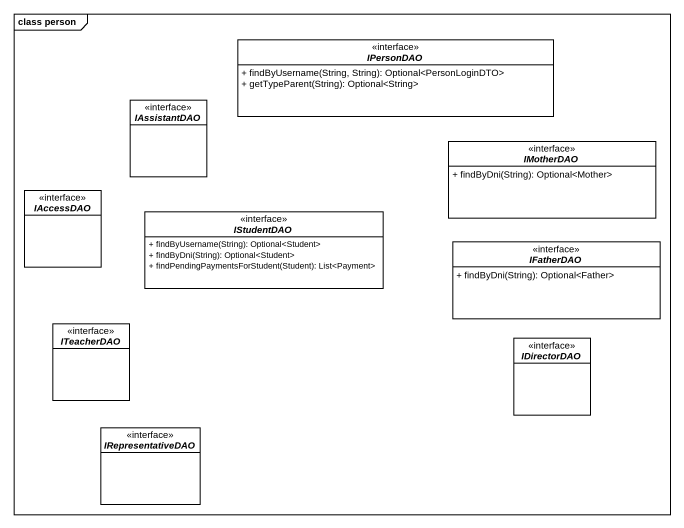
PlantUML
@startuml
mainframe class person
hide circle
hide empty members
skinparam classAttributeIconSize 0
interface IPersonDAO {
  + findByUsername(String, String): Optional<PersonLoginDTO>
  + getTypeParent(String): Optional<String>
}
interface IAssistantDAO
interface IMotherDAO {
  + findByDni(String): Optional<Mother>
}
interface IAccessDAO
interface IStudentDAO {
  + findByUsername(String): Optional<Student>
  + findByDni(String): Optional<Student>
  + findPendingPaymentsForStudent(Student): List<Payment>
}
interface IFatherDAO {
  + findByDni(String): Optional<Father>
}
interface ITeacherDAO
interface IDirectorDAO
interface IRepresentativeDAO
@enduml
